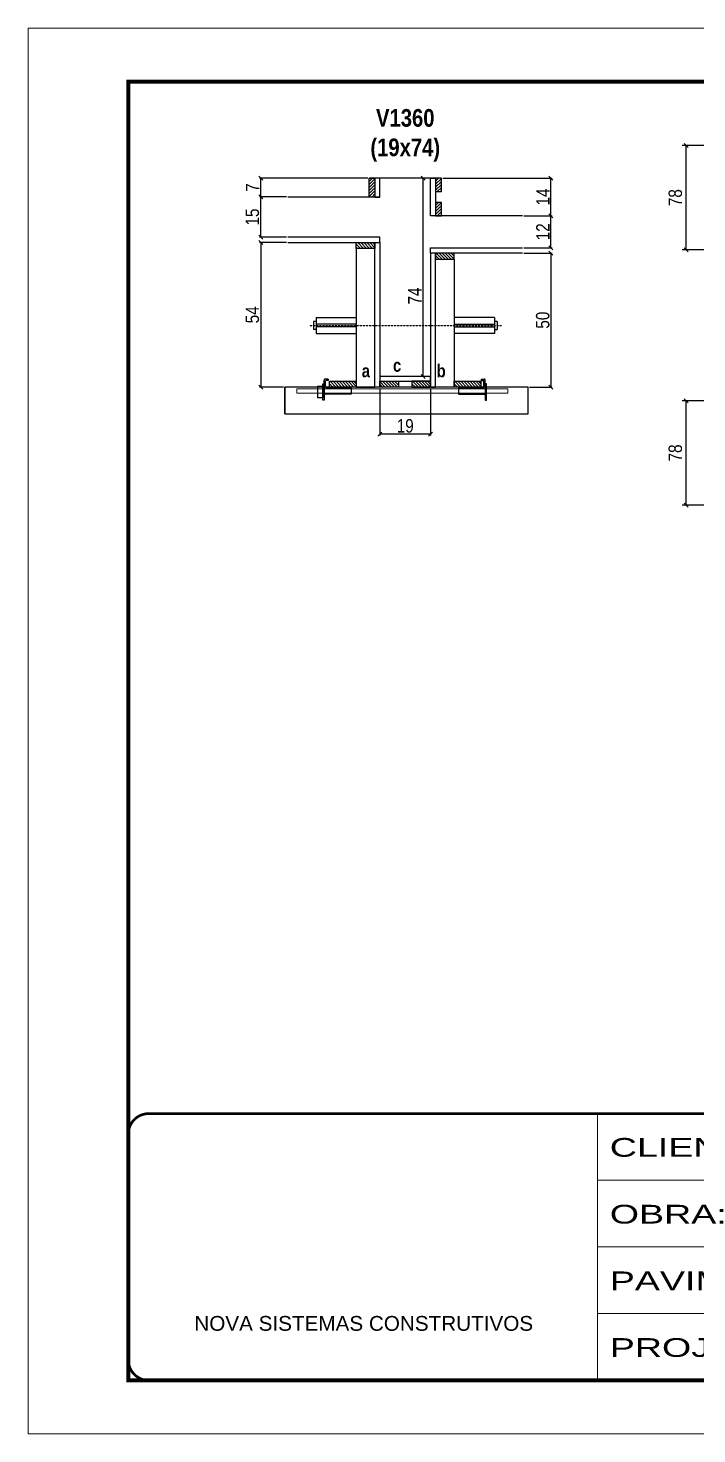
# Model space of a CAD drawing. Extents: x 3309 to 10384, y -2522 to 14608.
# Drawn here: x 3309 to 3809, y 924 to 1974 of the extents above; entities that cross this region are included whole.
import ezdxf

# ---------------------------------------------------------------- set-up
doc = ezdxf.new("R2010")
doc.units = 0
for name, pattern in [('CONTINUO', [0]), ('DASHED', [0.75, 0.5, -0.25]), ('HIDDEN', [0.375, 0.25, -0.125])]:
    doc.linetypes.add(name, pattern=pattern)
for name, color, linetype in [('barrote', 251, 'Continuous'), ('COTA', 241, 'Continuous'), ('detalhes', 4, 'Continuous'), ('NOMENCLATURA', 7, 'Continuous'), ('Painéis', 200, 'Continuous'), ('presilha', 1, 'Continuous'), ('SARR_2.2x10', 60, 'Continuous'), ('SARR_2.2x7', 40, 'Continuous'), ('SARR_3.5x7', 81, 'Continuous'), ('TENSOR', 3, 'Continuous')]:
    doc.layers.add(name, color=color, linetype=linetype)
for name, color, linetype, lineweight in [('CONCRETO', 251, 'Continuous', 25), ('Folhas', 255, 'Continuous', 9), ('SARRAFO DE PRESSAO', 251, 'DASHED', 9), ('SCO-___-LAJ', 2, 'Continuous', 0)]:
    doc.layers.add(name, color=color, linetype=linetype, lineweight=lineweight)
doc.styles.add('ARIAL', font='arial.ttf')
doc.styles.add('COTA TECNICA', font='techl___.ttf', dxfattribs={"height": 10})
doc.styles.add('COTA TECNICA 2X', font='techl___.ttf', dxfattribs={"height": 10})
doc.styles.add('TECNICA', font='techb___.ttf', dxfattribs={"height": 10})
doc.styles.add('Tecnologia', font='')
doc.styles.get('Tecnologia').set_extended_font_data('Forgotten Futurist')
doc.dimstyles.new('PAINEL', dxfattribs={"dimtxt": 10, "dimasz": 3, "dimexe": 3, "dimexo": 3, "dimgap": 3, "dimtad": 1, "dimdec": 1, "dimzin": 12, "dimdsep": 46, "dimtxsty": 'COTA TECNICA', "dimblk1": 'OBLIQUE', "dimblk2": 'OBLIQUE', "dimsah": 1, "dimcen": 0.9, "dimclrd": 4, "dimclre": 4, "dimclrt": 240, "dimadec": 1, "dimazin": 3, "dimtfac": 1, "dimtdec": 1, "dimtmove": 0, "dimatfit": 3, "dimfxl": 1, "dimtolj": 1, "dimtzin": 12, "dimarcsym": 0})
doc.dimstyles.new('SECAO', dxfattribs={"dimscale": 0.333333, "dimtxt": 5, "dimasz": 9, "dimexe": 3, "dimexo": 3, "dimgap": 3, "dimtad": 1, "dimdec": 1, "dimlfac": 0.5, "dimzin": 12, "dimdsep": 46, "dimtxsty": 'COTA TECNICA 2X', "dimblk1": 'OBLIQUE', "dimblk2": 'OBLIQUE', "dimsah": 1, "dimcen": 0.9, "dimclrd": 4, "dimclre": 4, "dimclrt": 240, "dimadec": 1, "dimazin": 3, "dimtfac": 1, "dimtdec": 1, "dimtmove": 0, "dimatfit": 3, "dimfxl": 1, "dimtolj": 1, "dimtzin": 12, "dimarcsym": 0})
pattern_1 = [(135, (36807.744, -121806.7849), (-1.122532015, -1.122532015), [])]
pattern_2 = [(225, (127130.375, 34955.7234), (1.122532015, -1.122532015), [])]

# ---------------------------------------------------------------- blocks, each defined once
blk = doc.blocks.new('9999999999')
at = {"color": 30, "linetype": 'CONTINUO'}
for p, q in [((98564.6, 34230.2), (98564.6, 34429.4)), ((98564.6, 34379.6), (99584, 34379.6)), ((98564.6, 34329.8), (99488, 34329.8)), ((98564.6, 34280), (99488, 34280))]:
    blk.add_line(p, q, dxfattribs=at)
at = {"color": 30, "linetype": 'CONTINUO', "const_width": 2}
blk.add_lwpolyline([(99584, 34230.2), (99584, 34414.4, 0.414214), (99569, 34429.4), (98229, 34429.4, 0.414214), (98214, 34414.4), (98214, 34245.2, 0.414214), (98229, 34230.2), (99584, 34230.2)], format="xyb", dxfattribs=at)
at = {"layer": 'Folhas'}
blk.add_lwpolyline([(98139, 34190.2), (99624, 34190.2), (99624, 35240.2), (98139, 35240.2)], close=True, dxfattribs=at)
at = {"layer": 'Folhas', "color": 30, "const_width": 3}
blk.add_lwpolyline([(98214, 34230.2), (99584, 34230.2), (99584, 35200.2), (98214, 35200.2)], close=True, dxfattribs=at)
at = {"color": 7, "linetype": 'Continuous', "ltscale": 5, "style": 'ARIAL'}
blk.add_text('NOVA SISTEMAS CONSTRUTIVOS', height=11.059, dxfattribs=at).set_placement((98263.2, 34267.2))
at = {"layer": 'Folhas', "color": 7, "style": 'Tecnologia', "width": 1.5}
for s, p in [('CLIENTE:', (98573.7, 34397.2)), ('OBRA:', (98573.7, 34347.3)), ('PAVIMENTO:', (98573.7, 34297.5)), ('PROJETO:', (98573.7, 34247.7))]:
    blk.add_text(s, height=14, dxfattribs=at).set_placement(p)
blk = doc.blocks.new('_Oblique')
at = {"color": 0, "linetype": 'ByBlock', "lineweight": -2}
blk.add_line((-0.5, -0.5), (0.5, 0.5), dxfattribs=at)
blk = doc.blocks.new('*D1457')
at = {"layer": 'COTA', "color": 4, "lineweight": -2, "transparency": 16777216}
for p, q in [((3572.2, 1704.4), (3572.2, 1669.3)), ((3610.2, 1704.4), (3610.2, 1669.3)), ((3610.2, 1670.3), (3572.2, 1670.3))]:
    blk.add_line(p, q, dxfattribs=at)
at = {"layer": 'Defpoints', "color": 0, "transparency": 16777216}
for p in [(3572.2, 1705.4), (3610.2, 1705.4), (3572.2, 1670.3)]:
    blk.add_point(p, dxfattribs=at)
at = {"layer": 'COTA', "color": 4, "lineweight": -2, "transparency": 16777216, "xscale": 3, "yscale": 3, "zscale": 3, "rotation": 180}
blk.add_blockref('_Oblique', (3572.2, 1670.3), dxfattribs=at)
at = {"layer": 'COTA', "color": 4, "lineweight": -2, "transparency": 16777216, "xscale": 3, "yscale": 3, "zscale": 3}
blk.add_blockref('_Oblique', (3610.2, 1670.3), dxfattribs=at)
at = {"layer": 'COTA', "color": 240, "transparency": 16777216, "insert": (3591.2, 1676.4), "char_height": 10, "attachment_point": 5, "style": 'COTA TECNICA 2X'}
blk.add_mtext('\\A1;19', dxfattribs=at)
blk = doc.blocks.new('PRESILHA METÁLICA 1')
at = {"layer": 'presilha'}
for p, q in [((7.5, 10.6), (7.5, 19.9)), ((12, 21), (8.6, 21)), ((9, 11.6), (9, 18.9)), ((12, 19.5), (9.6, 19.5)), ((12, 21), (12, 19.5)), ((0, 13), (6, 13)), ((0, 13), (0, 0)), ((6, 0), (0, 0)), ((6, 15.5), (7.5, 15.5)), ((6, -2.5), (6, 15.5)), ((6, 13), (6, 0)), ((7.5, 15.5), (7.5, -2.5)), ((37.5, 4.1), (7.5, 4.1)), ((37.5, 11), (9.6, 11)), ((37.5, 11), (37.5, 4.1)), ((7.5, -2.5), (6, -2.5))]:
    blk.add_line(p, q, dxfattribs=at)
for centre, radius, start, end in [((8.6, 19.9), 1.14, 90, 180), ((9.6, 18.9), 0.57, 90, 180), ((9.6, 11.6), 0.57, 180, 270)]:
    blk.add_arc(centre, radius, start, end, dxfattribs=at)
blk = doc.blocks.new('PRESILHA METÁLICA 2')
at = {"layer": 'presilha'}
for p, q in [((-5.2, 23.5), (-5.2, 22)), ((-5.2, 23.5), (-1.9, 23.5)), ((-5.2, 22), (-2.8, 22)), ((-2.2, 14.1), (-2.2, 21.4)), ((0.8, 18), (-0.8, 18)), ((-0.8, 18), (-0.8, 0)), ((-0.8, 14.6), (-0.8, 22.4)), ((0.8, 0), (0.8, 18)), ((-30.8, 13.5), (-30.8, 6.6)), ((-30.8, 13.5), (-2.8, 13.5)), ((-30.8, 6.6), (-0.8, 6.6)), ((-0.8, 0), (0.8, 0))]:
    blk.add_line(p, q, dxfattribs=at)
for centre, radius, start, end in [((-2.8, 21.4), 0.57, 0, 90), ((-1.9, 22.4), 1.14, 0, 90), ((-2.8, 14.1), 0.57, 270, 0)]:
    blk.add_arc(centre, radius, start, end, dxfattribs=at)
blk = doc.blocks.new('*D1458')
at = {"layer": 'COTA', "color": 4, "lineweight": -2, "transparency": 16777216}
for p, q in [((3502.5, 1813.4), (3482.2, 1813.4)), ((3483.2, 1813.4), (3483.2, 1705.4)), ((3500.2, 1705.4), (3482.2, 1705.4))]:
    blk.add_line(p, q, dxfattribs=at)
at = {"layer": 'Defpoints', "color": 0, "transparency": 16777216}
for p in [(3503.5, 1813.4), (3483.2, 1705.4), (3501.2, 1705.4)]:
    blk.add_point(p, dxfattribs=at)
at = {"layer": 'COTA', "color": 4, "lineweight": -2, "transparency": 16777216, "xscale": 3, "yscale": 3, "zscale": 3}
for p, rotation in [((3483.2, 1813.4), 90), ((3483.2, 1705.4), 270)]:
    blk.add_blockref('_Oblique', p, dxfattribs=dict(at, rotation=rotation))
at = {"layer": 'COTA', "color": 240, "transparency": 16777216, "insert": (3477, 1759.4), "char_height": 10, "attachment_point": 5, "rotation": 90, "style": 'COTA TECNICA 2X'}
blk.add_mtext('\\A1;54', dxfattribs=at)
blk = doc.blocks.new('*D1459')
at = {"layer": 'COTA', "color": 4, "lineweight": -2, "transparency": 16777216}
for p, q in [((3679.9, 1805.4), (3701.1, 1805.4)), ((3700.1, 1805.4), (3700.1, 1705.4)), ((3684, 1705.4), (3701.1, 1705.4))]:
    blk.add_line(p, q, dxfattribs=at)
at = {"layer": 'Defpoints', "color": 0, "transparency": 16777216}
for p in [(3678.9, 1805.4), (3683, 1705.4), (3700.1, 1705.4)]:
    blk.add_point(p, dxfattribs=at)
at = {"layer": 'COTA', "color": 4, "lineweight": -2, "transparency": 16777216, "xscale": 3, "yscale": 3, "zscale": 3}
for p, rotation in [((3700.1, 1805.4), 90), ((3700.1, 1705.4), 270)]:
    blk.add_blockref('_Oblique', p, dxfattribs=dict(at, rotation=rotation))
at = {"layer": 'COTA', "color": 240, "transparency": 16777216, "insert": (3694, 1755.4), "char_height": 10, "attachment_point": 5, "rotation": 90, "style": 'COTA TECNICA 2X'}
blk.add_mtext('\\A1;50', dxfattribs=at)
blk = doc.blocks.new('*D1460')
at = {"layer": 'COTA', "color": 4, "lineweight": -2, "transparency": 16777216}
for p, q in [((3609.2, 1861.4), (3603.5, 1861.4)), ((3604.5, 1713.4), (3604.5, 1861.4)), ((3609.2, 1713.4), (3603.5, 1713.4))]:
    blk.add_line(p, q, dxfattribs=at)
at = {"layer": 'Defpoints', "color": 0, "transparency": 16777216}
for p in [(3604.5, 1861.4), (3610.2, 1861.4), (3610.2, 1713.4)]:
    blk.add_point(p, dxfattribs=at)
at = {"layer": 'COTA', "color": 4, "lineweight": -2, "transparency": 16777216, "xscale": 3, "yscale": 3, "zscale": 3}
for p, rotation in [((3604.5, 1861.4), 90), ((3604.5, 1713.4), 270)]:
    blk.add_blockref('_Oblique', p, dxfattribs=dict(at, rotation=rotation))
at = {"layer": 'COTA', "color": 240, "transparency": 16777216, "insert": (3598.4, 1773.4), "char_height": 10, "attachment_point": 5, "rotation": 90, "style": 'COTA TECNICA 2X'}
blk.add_mtext('\\A1;74', dxfattribs=at)
blk = doc.blocks.new('*D1461')
at = {"layer": 'COTA', "color": 4, "lineweight": -2, "transparency": 16777216}
for p, q in [((3679.9, 1833.4), (3701.1, 1833.4)), ((3700.1, 1809.4), (3700.1, 1833.4)), ((3679.9, 1809.4), (3701.1, 1809.4))]:
    blk.add_line(p, q, dxfattribs=at)
at = {"layer": 'Defpoints', "color": 0, "transparency": 16777216}
for p in [(3678.9, 1833.4), (3700.1, 1833.4), (3678.9, 1809.4)]:
    blk.add_point(p, dxfattribs=at)
at = {"layer": 'COTA', "color": 4, "lineweight": -2, "transparency": 16777216, "xscale": 3, "yscale": 3, "zscale": 3}
for p, rotation in [((3700.1, 1833.4), 90), ((3700.1, 1809.4), 270)]:
    blk.add_blockref('_Oblique', p, dxfattribs=dict(at, rotation=rotation))
at = {"layer": 'COTA', "color": 240, "transparency": 16777216, "insert": (3694.1, 1821.4), "char_height": 10, "attachment_point": 5, "rotation": 90, "style": 'COTA TECNICA 2X'}
blk.add_mtext('\\A1;12', dxfattribs=at)
blk = doc.blocks.new('*D1462')
at = {"layer": 'COTA', "color": 4, "lineweight": -2, "transparency": 16777216}
for p, q in [((3502.5, 1847.4), (3482.2, 1847.4)), ((3483.2, 1817.4), (3483.2, 1847.4)), ((3502.5, 1817.4), (3482.2, 1817.4))]:
    blk.add_line(p, q, dxfattribs=at)
at = {"layer": 'Defpoints', "color": 0, "transparency": 16777216}
for p in [(3483.2, 1847.4), (3503.5, 1847.4), (3503.5, 1817.4)]:
    blk.add_point(p, dxfattribs=at)
at = {"layer": 'COTA', "color": 4, "lineweight": -2, "transparency": 16777216, "xscale": 3, "yscale": 3, "zscale": 3}
for p, rotation in [((3483.2, 1847.4), 90), ((3483.2, 1817.4), 270)]:
    blk.add_blockref('_Oblique', p, dxfattribs=dict(at, rotation=rotation))
at = {"layer": 'COTA', "color": 240, "transparency": 16777216, "insert": (3477, 1832.4), "char_height": 10, "attachment_point": 5, "rotation": 90, "style": 'COTA TECNICA 2X'}
blk.add_mtext('\\A1;15', dxfattribs=at)
blk = doc.blocks.new('*D1463')
at = {"layer": 'COTA', "color": 4, "lineweight": -2, "transparency": 16777216}
for p, q in [((3619.2, 1861.4), (3701.1, 1861.4)), ((3700.1, 1833.4), (3700.1, 1861.4)), ((3679.9, 1833.4), (3701.1, 1833.4))]:
    blk.add_line(p, q, dxfattribs=at)
at = {"layer": 'Defpoints', "color": 0, "transparency": 16777216}
for p in [(3618.2, 1861.4), (3700.1, 1861.4), (3678.9, 1833.4)]:
    blk.add_point(p, dxfattribs=at)
at = {"layer": 'COTA', "color": 4, "lineweight": -2, "transparency": 16777216, "xscale": 3, "yscale": 3, "zscale": 3}
for p, rotation in [((3700.1, 1861.4), 90), ((3700.1, 1833.4), 270)]:
    blk.add_blockref('_Oblique', p, dxfattribs=dict(at, rotation=rotation))
at = {"layer": 'COTA', "color": 240, "transparency": 16777216, "insert": (3694.1, 1847.4), "char_height": 10, "attachment_point": 5, "rotation": 90, "style": 'COTA TECNICA 2X'}
blk.add_mtext('\\A1;14', dxfattribs=at)
blk = doc.blocks.new('*D1464')
at = {"layer": 'COTA', "color": 4, "lineweight": -2, "transparency": 16777216}
for p, q in [((3563.2, 1861.4), (3482.2, 1861.4)), ((3483.2, 1847.4), (3483.2, 1861.4)), ((3502.5, 1847.4), (3482.2, 1847.4))]:
    blk.add_line(p, q, dxfattribs=at)
at = {"layer": 'Defpoints', "color": 0, "transparency": 16777216}
for p in [(3483.2, 1861.4), (3564.2, 1861.4), (3503.5, 1847.4)]:
    blk.add_point(p, dxfattribs=at)
at = {"layer": 'COTA', "color": 4, "lineweight": -2, "transparency": 16777216, "xscale": 3, "yscale": 3, "zscale": 3}
for p, rotation in [((3483.2, 1861.4), 90), ((3483.2, 1847.4), 270)]:
    blk.add_blockref('_Oblique', p, dxfattribs=dict(at, rotation=rotation))
at = {"layer": 'COTA', "color": 240, "transparency": 16777216, "insert": (3477.1, 1854.4), "char_height": 10, "attachment_point": 5, "rotation": 90, "style": 'COTA TECNICA 2X'}
blk.add_mtext('\\A1;7', dxfattribs=at)
blk = doc.blocks.new('*D1472')
at = {"layer": 'COTA', "color": 4, "lineweight": -2, "transparency": 16777216}
for p, q in [((3842, 1885.9), (3798.2, 1885.9)), ((3801.2, 1807.9), (3801.2, 1885.9)), ((3842, 1807.9), (3798.2, 1807.9))]:
    blk.add_line(p, q, dxfattribs=at)
at = {"layer": 'Defpoints', "color": 0, "transparency": 16777216}
for p in [(3801.2, 1885.9), (3845, 1885.9), (3845, 1807.9)]:
    blk.add_point(p, dxfattribs=at)
at = {"layer": 'COTA', "color": 4, "lineweight": -2, "transparency": 16777216, "xscale": 3, "yscale": 3, "zscale": 3}
for p, rotation in [((3801.2, 1885.9), 90), ((3801.2, 1807.9), 270)]:
    blk.add_blockref('_Oblique', p, dxfattribs=dict(at, rotation=rotation))
at = {"layer": 'COTA', "color": 240, "transparency": 16777216, "insert": (3793.1, 1846.9), "char_height": 10, "attachment_point": 5, "rotation": 90, "style": 'COTA TECNICA'}
blk.add_mtext('\\A1;78', dxfattribs=at)
blk = doc.blocks.new('*D1480')
at = {"layer": 'COTA', "color": 4, "lineweight": -2, "transparency": 16777216}
for p, q in [((3842, 1695.2), (3798.2, 1695.2)), ((3801.2, 1617.2), (3801.2, 1695.2)), ((3842, 1617.2), (3798.2, 1617.2))]:
    blk.add_line(p, q, dxfattribs=at)
at = {"layer": 'Defpoints', "color": 0, "transparency": 16777216}
for p in [(3801.2, 1695.2), (3845, 1695.2), (3845, 1617.2)]:
    blk.add_point(p, dxfattribs=at)
at = {"layer": 'COTA', "color": 4, "lineweight": -2, "transparency": 16777216, "xscale": 3, "yscale": 3, "zscale": 3}
for p, rotation in [((3801.2, 1695.2), 90), ((3801.2, 1617.2), 270)]:
    blk.add_blockref('_Oblique', p, dxfattribs=dict(at, rotation=rotation))
at = {"layer": 'COTA', "color": 240, "transparency": 16777216, "insert": (3793.1, 1656.2), "char_height": 10, "attachment_point": 5, "rotation": 90, "style": 'COTA TECNICA'}
blk.add_mtext('\\A1;78', dxfattribs=at)

msp = doc.modelspace()

# ---------------------------------------------------------------- hatches: boundary and pattern name
at = {"layer": 'SARR_2.2x10'}
h = msp.add_hatch(dxfattribs=at)
h.set_pattern_fill('ANSI31', color=256, scale=0.5, angle=90)
h.set_pattern_definition([(135, (36728.144, -121806.7849), (-1.122532015, -1.122532015), [])])
h.paths.add_polyline_path([(3534.61, 1709.78), (3534.61, 1705.38), (3554.61, 1705.38), (3554.61, 1709.78)])
h = msp.add_hatch(dxfattribs=at)
h.set_pattern_fill('ANSI31', color=256, scale=0.5, angle=90)
h.set_pattern_definition([(135, (36821.344, -121806.7849), (-1.122532015, -1.122532015), [])])
h.paths.add_polyline_path([(3627.81, 1709.78), (3627.81, 1705.38), (3647.81, 1705.38), (3647.81, 1709.78)])
at = {"layer": 'SARR_2.2x7'}
h = msp.add_hatch(dxfattribs=at)
h.set_pattern_fill('ANSI31', color=256, scale=0.5, angle=180)
h.set_pattern_definition(pattern_2)
h.paths.add_polyline_path([(3568.61, 1847.38), (3564.21, 1847.38), (3564.21, 1861.38), (3568.61, 1861.38)])
h = msp.add_hatch(dxfattribs=at)
h.set_pattern_fill('ANSI31', color=256, scale=0.5, angle=180)
h.set_pattern_definition(pattern_2)
h.paths.add_polyline_path([(3613.81, 1851.38), (3618.21, 1851.38), (3618.21, 1861.38), (3613.81, 1861.38)])
h = msp.add_hatch(dxfattribs=at)
h.set_pattern_fill('ANSI31', color=256, scale=0.5, angle=180)
h.set_pattern_definition([(225, (127130.375, 34937.7234), (1.122532015, -1.122532015), [])])
h.paths.add_polyline_path([(3613.81, 1833.38), (3618.21, 1833.38), (3618.21, 1843.38), (3613.81, 1843.38)])
h = msp.add_hatch(dxfattribs=at)
h.set_pattern_fill('ANSI31', color=256, scale=0.5, angle=90)
h.set_pattern_definition([(135, (36742.144, -121703.1849), (-1.122532015, -1.122532015), [])])
h.paths.add_polyline_path([(3568.61, 1813.38), (3568.61, 1808.98), (3554.61, 1808.98), (3554.61, 1813.38)])
h = msp.add_hatch(dxfattribs=at)
h.set_pattern_fill('ANSI31', color=256, scale=0.5, angle=90)
h.set_pattern_definition([(135, (36722.144, -121711.1849), (-1.122532015, -1.122532015), [])])
h.paths.add_polyline_path([(3613.81, 1805.38), (3613.81, 1800.98), (3627.81, 1800.98), (3627.81, 1805.38)])
h = msp.add_hatch(dxfattribs=at)
h.set_pattern_fill('ANSI31', color=256, scale=0.5, angle=90)
h.set_pattern_definition(pattern_1)
h.paths.add_polyline_path([(3586.21, 1705.38), (3586.21, 1709.78), (3572.21, 1709.78), (3572.21, 1705.38)])
h = msp.add_hatch(dxfattribs=at)
h.set_pattern_fill('ANSI31', color=256, scale=0.5, angle=90)
h.set_pattern_definition(pattern_1)
h.paths.add_polyline_path([(3596.21, 1709.78), (3596.21, 1705.38), (3610.21, 1705.38), (3610.21, 1709.78)])

# ---------------------------------------------------------------- linework, layer by layer
at = {"ltscale": 3}
for p, q in [((3522.61, 1754.48), (3522.61, 1748.48)), ((3524.61, 1754.48), (3522.61, 1754.48)), ((3524.61, 1757.48), (3524.61, 1745.48)), ((3524.61, 1757.48), (3554.61, 1757.48)), ((3657.81, 1757.48), (3627.81, 1757.48)), ((3657.81, 1757.48), (3657.81, 1745.48)), ((3659.81, 1754.48), (3657.81, 1754.48)), ((3659.81, 1754.48), (3659.81, 1748.48)), ((3524.61, 1748.48), (3522.61, 1748.48)), ((3554.61, 1752.48), (3524.61, 1752.48)), ((3554.61, 1750.48), (3524.61, 1750.48)), ((3524.61, 1745.48), (3554.61, 1745.48)), ((3627.81, 1752.48), (3657.81, 1752.48)), ((3627.81, 1750.48), (3657.81, 1750.48)), ((3657.81, 1745.48), (3627.81, 1745.48)), ((3657.81, 1748.48), (3659.81, 1748.48))]:
    msp.add_line(p, q, dxfattribs=at)
at = {"layer": 'barrote'}
msp.add_lwpolyline([(3501.15, 1685.38), (3683.07, 1685.38), (3683.07, 1705.38), (3501.15, 1705.38)], close=True, dxfattribs=at)
at = {"layer": 'CONCRETO', "linetype": 'Continuous'}
for p, q in [((3618.21, 1861.38), (3564.21, 1861.38)), ((3572.21, 1847.38), (3503.51, 1847.38)), ((3678.9, 1833.38), (3610.21, 1833.38)), ((3572.21, 1817.38), (3503.51, 1817.38))]:
    msp.add_line(p, q, dxfattribs=at)
at = {"layer": 'detalhes', "color": 250}
msp.add_line((3501.15, 1685.38), (3501.15, 1705.38), dxfattribs=at)
at = {"layer": 'Painéis', "linetype": 'Continuous'}
for points in [[(3568.61, 1847.38), (3572.21, 1847.38), (3572.21, 1861.38), (3568.61, 1861.38)], [(3613.81, 1833.38), (3610.21, 1833.38), (3610.21, 1861.38), (3613.81, 1861.38)], [(3568.61, 1705.38), (3568.61, 1813.38), (3572.21, 1813.38), (3572.21, 1705.38)], [(3613.81, 1705.38), (3613.81, 1805.38), (3610.21, 1805.38), (3610.21, 1705.38)], [(3610.21, 1713.38), (3572.21, 1713.38), (3572.21, 1709.78), (3610.21, 1709.78)]]:
    msp.add_lwpolyline(points, close=True, dxfattribs=at)
at = {"layer": 'Painéis', "linetype": 'Continuous', "elevation": 0}
for points in [[(3503.51, 1813.38), (3572.21, 1813.38), (3572.21, 1817.38), (3503.51, 1817.38)], [(3678.9, 1805.38), (3610.21, 1805.38), (3610.21, 1809.38), (3678.9, 1809.38)]]:
    msp.add_lwpolyline(points, dxfattribs=at)
at = {"layer": 'SARR_2.2x10'}
for points in [[(3534.61, 1709.78), (3554.61, 1709.78), (3554.61, 1705.38), (3534.61, 1705.38)], [(3627.81, 1709.78), (3647.81, 1709.78), (3647.81, 1705.38), (3627.81, 1705.38)]]:
    msp.add_lwpolyline(points, close=True, dxfattribs=at)
at = {"layer": 'SARR_2.2x7'}
for points in [[(3568.61, 1861.38), (3568.61, 1847.38), (3564.21, 1847.38), (3564.21, 1861.38)], [(3613.81, 1861.38), (3613.81, 1851.38), (3618.21, 1851.38), (3618.21, 1861.38)], [(3613.81, 1843.38), (3613.81, 1833.38), (3618.21, 1833.38), (3618.21, 1843.38)], [(3572.21, 1709.78), (3586.21, 1709.78), (3586.21, 1705.38), (3572.21, 1705.38)], [(3610.21, 1709.78), (3596.21, 1709.78), (3596.21, 1705.38), (3610.21, 1705.38)]]:
    msp.add_lwpolyline(points, close=True, dxfattribs=at)
at = {"layer": 'SARR_2.2x7', "elevation": 0}
for points in [[(3554.61, 1813.38), (3568.61, 1813.38), (3568.61, 1808.98), (3554.61, 1808.98)], [(3627.81, 1805.38), (3613.81, 1805.38), (3613.81, 1800.98), (3627.81, 1800.98)]]:
    msp.add_lwpolyline(points, close=True, dxfattribs=at)
at = {"layer": 'SARR_3.5x7'}
for points in [[(3568.61, 1808.98), (3554.61, 1808.98), (3554.61, 1705.38), (3568.61, 1705.38)], [(3613.81, 1800.98), (3627.81, 1800.98), (3627.81, 1705.38), (3613.81, 1705.38)]]:
    msp.add_lwpolyline(points, close=True, dxfattribs=at)
at = {"layer": 'SCO-___-LAJ', "color": 1}
msp.add_lwpolyline([(3510.15, 1704.05), (3667.99, 1704.05), (3667.99, 1700.85), (3510.15, 1700.85)], close=True, dxfattribs=at)
at = {"layer": 'TENSOR', "linetype": 'HIDDEN', "ltscale": 0.5}
msp.add_line((3519.61, 1751.48), (3663.11, 1751.48), dxfattribs=at)

# ---------------------------------------------------------------- block references
at = {"layer": 'presilha', "xscale": 0.6666666666666666, "yscale": 0.6666666666666666, "zscale": 0.6666666666666666}
for name, p in [('PRESILHA METÁLICA 1', (3525.74, 1697.42)), ('PRESILHA METÁLICA 2', (3651.48, 1695.75))]:
    msp.add_blockref(name, p, dxfattribs=at)
at = {"layer": 'SARRAFO DE PRESSAO', "color": 6, "linetype": 'ByBlock'}
msp.add_blockref('9999999999', (-94829.61, -33266.67), dxfattribs=at)

# ---------------------------------------------------------------- texts
at = {"layer": 'detalhes', "style": 'TECNICA'}
for s, p in [('c', (3582.08, 1716.86)), ('b', (3614.7, 1712.74)), ('a', (3558.73, 1712.75))]:
    msp.add_text(s, height=9.6, dxfattribs=at).set_placement(p)
at = {"layer": 'NOMENCLATURA', "insert": (3591.24, 1913.08), "char_height": 13.2, "attachment_point": 2, "style": 'TECNICA'}
msp.add_mtext_dynamic_manual_height_columns('V1360\\P(19x74)', width=300.2766, gutter_width=1, heights=[0], dxfattribs=at)

# ---------------------------------------------------------------- dimensions: what is measured, and where the dimension line sits
at = {"layer": 'COTA'}
for base, p1, p2, dimstyle, picture, middle in [((3801.15, 1885.86), (3845, 1807.86), (3845, 1885.86), 'PAINEL', '*D1472', (3793.06, 1846.86)), ((3483.16, 1861.38), (3503.51, 1847.38), (3564.21, 1861.38), 'SECAO', '*D1464', (3477.09, 1854.38)), ((3700.12, 1861.38), (3678.9, 1833.38), (3618.21, 1861.38), 'SECAO', '*D1463', (3694.05, 1847.38)), ((3483.16, 1847.38), (3503.51, 1817.38), (3503.51, 1847.38), 'SECAO', '*D1462', (3477.05, 1832.38)), ((3700.12, 1833.38), (3678.9, 1809.38), (3678.9, 1833.38), 'SECAO', '*D1461', (3694.06, 1821.38)), ((3483.16, 1705.38, 0), (3503.51, 1813.38), (3501.15, 1705.38), 'SECAO', '*D1458', (3477.05, 1759.38, 0)), ((3700.12, 1705.38, 0), (3678.9, 1805.38), (3683.02, 1705.38, 0), 'SECAO', '*D1459', (3694.01, 1755.38, 0)), ((3801.15, 1695.19), (3845, 1617.19), (3845, 1695.19), 'PAINEL', '*D1480', (3793.06, 1656.19))]:
    dim = msp.add_linear_dim(base=base, p1=p1, p2=p2, angle=90, dimstyle=dimstyle, dxfattribs=at)
    dim.commit()
    dim.dimension.update_dxf_attribs({"geometry": picture, "text_midpoint": middle})
for base, p1, p2, angle, picture, middle in [((3604.47, 1861.38), (3610.21, 1713.38), (3610.21, 1861.38), 90, '*D1460', (3604.47, 1773.38)), ((3572.21, 1670.29), (3610.21, 1705.38), (3572.21, 1705.38), 180, '*D1457', (3591.21, 1670.29))]:
    dim = msp.add_linear_dim(base=base, p1=p1, p2=p2, angle=angle, dimstyle='SECAO', dxfattribs=at)
    dim.commit()
    dim.dimension.update_dxf_attribs({"geometry": picture, "text_midpoint": middle, "dimtype": 160})

doc.saveas('drawing.dxf')
